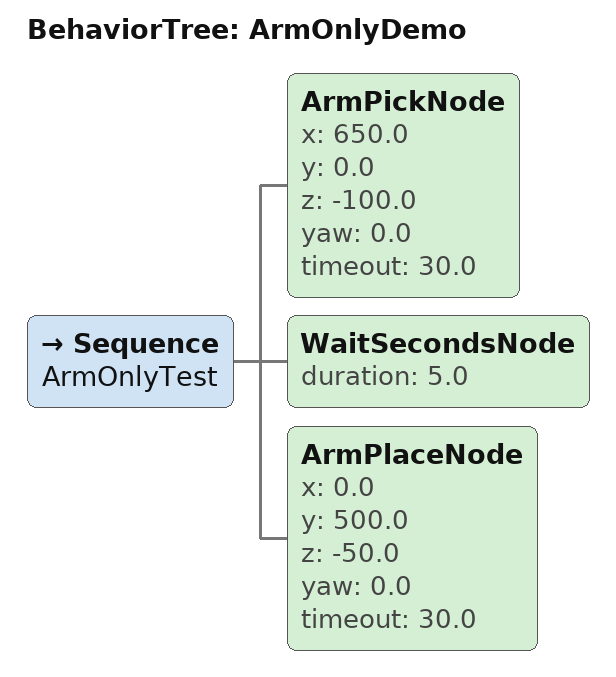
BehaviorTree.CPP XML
<?xml version="1.0" encoding="UTF-8"?>
<!--
  纯机械臂测试 — 无导航节点
  坐标: arm_base 毫米 (BT 中 x/y 为逻辑坐标，下发串口时 x、y 自动取反)
-->
<root BTCPP_format="4">
  <BehaviorTree ID="ArmOnlyDemo">
    <Sequence name="ArmOnlyTest">

      <ArmPickNode x="650.0" y="0.0" z="-100.0" yaw="0.0" timeout="30.0"/>

      <WaitSecondsNode duration="5.0"/>

      <ArmPlaceNode x="0.0" y="500.0" z="-50.0" yaw="0.0" timeout="30.0"/>
    </Sequence>
  </BehaviorTree>
</root>
